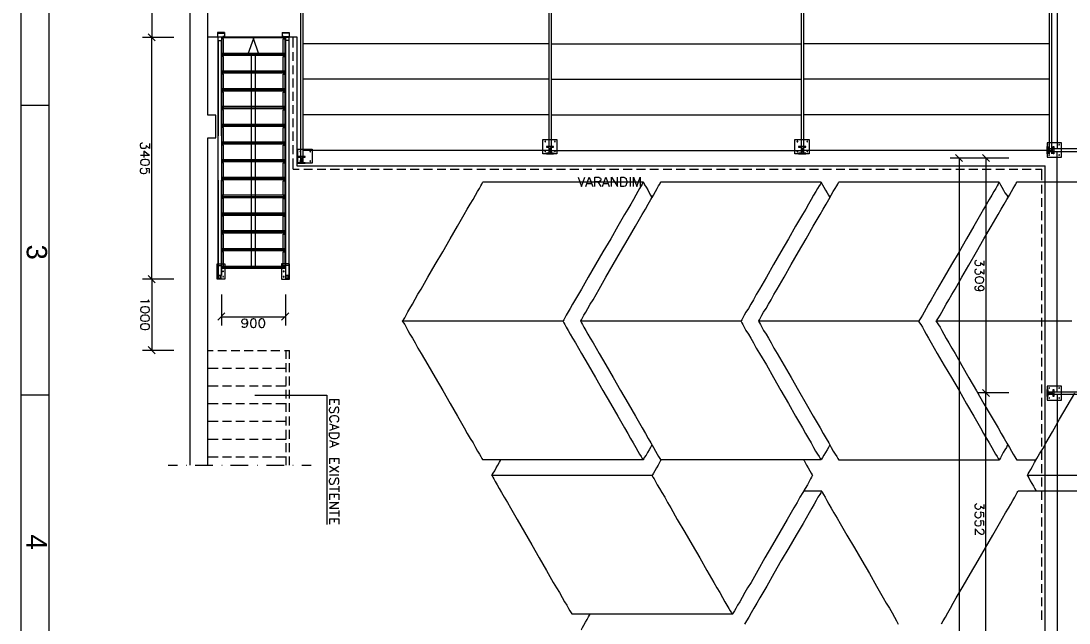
# Model space of a CAD drawing. Header units: millimetres. Extents: x 0 to 210, y 0 to 297.
# Drawn here: x 4.2 to 134.8, y 151.6 to 226.5 of the extents above; entities that cross this region are included whole.
import ezdxf

# ---------------------------------------------------------------- set-up
doc = ezdxf.new("R2010")
doc.units = ezdxf.units.MM
doc.header["$MEASUREMENT"] = 0
doc.layers.get('0').update_dxf_attribs({"linetype": 'CONTINUOUS'})
doc.styles.add('CIDFont+F1$001H0', font='')
doc.styles.get('CIDFont+F1$001H0').set_extended_font_data('CIDFont+F1')

msp = doc.modelspace()

# ---------------------------------------------------------------- linework, layer by layer
at = {"color": 0, "linetype": 'Continuous', "lineweight": 15, "true_color": 0x000007}
for p, q in [((25.32, 171.28), (25.32, 254.93)), ((20.53, 252.73), (20.53, 224.49)), ((27.52, 214.8), (27.52, 252.73)), ((20.95, 224.07), (20.07, 224.96)), ((20.07, 224.96), (20.95, 224.07)), ((28.7, 225.09), (28.7, 224.54)), ((29.59, 225.09), (28.7, 225.09)), ((28.7, 225.04), (29.59, 225.04)), ((28.7, 224.58), (29.59, 224.58)), ((28.74, 224.54), (28.79, 224.54)), ((29.21, 224.54), (29.25, 224.54)), ((29.21, 224.54), (29.21, 194.86)), ((29.42, 224.54), (29.42, 224.58)), ((29.46, 224.49), (29.46, 224.71)), ((29.46, 224.45), (29.46, 224.66)), ((29.51, 224.54), (29.51, 224.58)), ((29.59, 225.09), (29.59, 224.54)), ((29.59, 224.58), (29.59, 224.54)), ((36.75, 225.09), (36.75, 224.54)), ((36.75, 225.09), (37.63, 225.09)), ((37.63, 225.04), (36.75, 225.04)), ((37.63, 224.58), (36.75, 224.58)), ((36.75, 224.58), (36.75, 224.54)), ((36.83, 224.54), (36.83, 224.58)), ((36.87, 224.49), (36.87, 224.71)), ((36.87, 224.45), (36.87, 224.66)), ((36.96, 224.54), (36.96, 224.58)), ((37.17, 224.54), (37.21, 224.54)), ((37.17, 224.54), (37.17, 194.86)), ((37.59, 224.54), (37.63, 224.54)), ((37.63, 225.09), (37.63, 224.54)), ((38.14, 223.22), (38.14, 224.58)), ((23.28, 224.49), (19.39, 224.49)), ((23.28, 224.49), (19.39, 224.49)), ((20.53, 194.39), (20.53, 224.49)), ((28.74, 224.11), (29.21, 224.11)), ((28.79, 224.11), (28.79, 212.26)), ((29.17, 224.11), (29.17, 212.26)), ((37.17, 224.49), (29.21, 224.49)), ((29.21, 224.49), (29.21, 222.29)), ((37.17, 224.45), (29.21, 224.45)), ((29.25, 222.46), (29.25, 224.32)), ((37.13, 222.46), (37.13, 224.32)), ((37.17, 222.29), (37.17, 224.49)), ((37.59, 224.11), (37.17, 224.11)), ((37.17, 224.11), (37.17, 212.26)), ((37.59, 224.11), (37.59, 212.26)), ((37.17, 222.5), (29.21, 222.5)), ((37.17, 222.33), (29.21, 222.33)), ((37.17, 222.29), (29.21, 222.29)), ((29.21, 222.29), (29.21, 220.09)), ((29.21, 222.29), (37.17, 222.29)), ((37.17, 222.25), (29.21, 222.25)), ((29.25, 220.26), (29.25, 222.12)), ((32.94, 196), (32.94, 222.42)), ((33.44, 196), (33.44, 222.42)), ((37.13, 220.26), (37.13, 222.12)), ((37.17, 220.09), (37.17, 222.29)), ((38.14, 221.57), (38.14, 222.67)), ((38.14, 219.92), (38.14, 221.02)), ((37.17, 220.3), (29.21, 220.3)), ((37.17, 220.13), (29.21, 220.13)), ((37.17, 220.09), (29.21, 220.09)), ((29.21, 220.09), (29.21, 217.89)), ((29.21, 220.09), (37.17, 220.09)), ((37.17, 220.05), (29.21, 220.05)), ((29.25, 218.06), (29.25, 219.92)), ((37.13, 218.06), (37.13, 219.92)), ((37.17, 217.89), (37.17, 220.09)), ((38.14, 218.27), (38.14, 219.37)), ((37.17, 218.1), (29.21, 218.1)), ((37.17, 217.93), (29.21, 217.93)), ((37.17, 217.89), (29.21, 217.89)), ((29.21, 217.89), (29.21, 215.65)), ((29.21, 217.89), (37.17, 217.89)), ((37.17, 217.81), (29.21, 217.81)), ((29.25, 215.82), (29.25, 217.68)), ((37.13, 215.82), (37.13, 217.68)), ((37.17, 215.65), (37.17, 217.89)), ((38.14, 216.62), (38.14, 217.72)), ((37.17, 215.9), (29.21, 215.9)), ((37.17, 215.69), (29.21, 215.69)), ((37.17, 215.65), (29.21, 215.65)), ((29.21, 215.65), (29.21, 213.44)), ((29.21, 215.65), (37.17, 215.65)), ((37.17, 215.6), (29.21, 215.6)), ((29.25, 213.61), (29.25, 215.48)), ((37.13, 213.61), (37.13, 215.48)), ((37.17, 213.44), (37.17, 215.65)), ((38.14, 214.97), (38.14, 216.07)), ((38.14, 213.32), (38.14, 214.42)), ((37.17, 213.66), (29.21, 213.66)), ((37.17, 213.49), (29.21, 213.49)), ((37.17, 213.44), (29.21, 213.44)), ((29.21, 213.44), (29.21, 211.24)), ((29.21, 213.44), (37.17, 213.44)), ((37.17, 213.4), (29.21, 213.4)), ((29.25, 211.41), (29.25, 213.28)), ((37.13, 211.41), (37.13, 213.28)), ((37.17, 211.24), (37.17, 213.44)), ((27.52, 171.28), (27.52, 212.01)), ((38.14, 211.62), (38.14, 212.77)), ((37.17, 211.46), (29.21, 211.46)), ((37.17, 211.29), (29.21, 211.29)), ((37.17, 211.24), (29.21, 211.24)), ((29.21, 211.24), (29.21, 209.04)), ((29.21, 211.24), (37.17, 211.24)), ((37.17, 211.2), (29.21, 211.2)), ((29.25, 209.21), (29.25, 211.07)), ((37.13, 209.21), (37.13, 211.07)), ((37.17, 209.04), (37.17, 211.24)), ((38.14, 209.97), (38.14, 211.07)), ((20.24, 209.8), (19.13, 209.8)), ((37.17, 209.25), (29.21, 209.25)), ((37.17, 209.08), (29.21, 209.08)), ((37.17, 209.04), (29.21, 209.04)), ((29.21, 209.04), (29.21, 206.84)), ((29.21, 209.04), (37.17, 209.04)), ((37.17, 209), (29.21, 209)), ((29.25, 207.01), (29.25, 208.87)), ((37.13, 207.01), (37.13, 208.87)), ((37.17, 206.84), (37.17, 209.04)), ((38.14, 208.11), (38.14, 209.42)), ((123.87, 209.47), (119.97, 209.47)), ((121.5, 209.04), (120.61, 209.93)), ((121.07, 209.47), (121.07, 70.57)), ((127.25, 209.47), (123.32, 209.47)), ((124.88, 209.04), (123.99, 209.93)), ((124.42, 209.47), (124.42, 180.26)), ((38.14, 208.11), (38.9, 208.11)), ((38.61, 208.53), (131.78, 208.53)), ((39.45, 208.11), (40.56, 208.11)), ((41.11, 208.11), (42.21, 208.11)), ((42.76, 208.11), (43.9, 208.11)), ((44.45, 208.11), (45.55, 208.11)), ((46.1, 208.11), (47.2, 208.11)), ((47.75, 208.11), (48.85, 208.11)), ((49.4, 208.11), (50.5, 208.11)), ((51.05, 208.11), (52.15, 208.11)), ((52.7, 208.11), (53.81, 208.11)), ((54.36, 208.11), (55.5, 208.11)), ((56.05, 208.11), (57.15, 208.11)), ((57.7, 208.11), (58.8, 208.11)), ((59.35, 208.11), (60.45, 208.11)), ((61, 208.11), (62.1, 208.11)), ((62.65, 208.11), (63.75, 208.11)), ((64.3, 208.11), (65.41, 208.11)), ((65.96, 208.11), (67.1, 208.11)), ((67.65, 208.11), (68.75, 208.11)), ((69.3, 208.11), (70.4, 208.11)), ((70.95, 208.11), (72.05, 208.11)), ((72.6, 208.11), (73.7, 208.11)), ((74.25, 208.11), (75.35, 208.11)), ((75.9, 208.11), (77, 208.11)), ((77.55, 208.11), (78.7, 208.11)), ((79.25, 208.11), (80.35, 208.11)), ((80.9, 208.11), (82, 208.11)), ((82.55, 208.11), (83.65, 208.11)), ((84.2, 208.11), (85.3, 208.11)), ((85.85, 208.11), (86.95, 208.11)), ((87.5, 208.11), (88.6, 208.11)), ((89.15, 208.11), (90.3, 208.11)), ((90.85, 208.11), (91.95, 208.11)), ((92.5, 208.11), (93.6, 208.11)), ((94.15, 208.11), (95.25, 208.11)), ((95.8, 208.11), (96.9, 208.11)), ((97.45, 208.11), (98.55, 208.11)), ((99.1, 208.11), (100.2, 208.11)), ((100.75, 208.11), (101.9, 208.11)), ((102.45, 208.11), (103.55, 208.11)), ((104.1, 208.11), (105.2, 208.11)), ((105.75, 208.11), (106.85, 208.11)), ((107.4, 208.11), (108.5, 208.11)), ((109.05, 208.11), (110.15, 208.11)), ((110.7, 208.11), (111.8, 208.11)), ((112.35, 208.11), (113.5, 208.11)), ((114.05, 208.11), (115.15, 208.11)), ((115.7, 208.11), (116.8, 208.11)), ((117.35, 208.11), (118.45, 208.11)), ((119, 208.11), (120.1, 208.11)), ((120.65, 208.11), (121.75, 208.11)), ((122.3, 208.11), (123.4, 208.11)), ((123.95, 208.11), (125.09, 208.11)), ((125.65, 208.11), (126.75, 208.11)), ((127.3, 208.11), (128.4, 208.11)), ((128.95, 208.11), (130.05, 208.11)), ((130.6, 208.11), (131.36, 208.11)), ((131.36, 206.71), (131.36, 208.11)), ((131.78, 70.57), (131.78, 208.53)), ((28.79, 206.71), (28.79, 194.86)), ((29.17, 206.71), (29.17, 194.86)), ((37.17, 207.05), (29.21, 207.05)), ((37.17, 206.88), (29.21, 206.88)), ((29.21, 206.84), (37.17, 206.84)), ((37.17, 206.76), (29.21, 206.76)), ((29.25, 204.81), (29.25, 206.63)), ((37.13, 204.81), (37.13, 206.63)), ((37.17, 206.71), (37.17, 194.86)), ((37.59, 206.71), (37.59, 194.86)), ((74.72, 206.33), (75.27, 206.33)), ((76.07, 206.54), (76.45, 205.95)), ((76.83, 206.33), (77.34, 206.33)), ((80.09, 207.09), (80.09, 205.95)), ((131.36, 205.06), (131.36, 206.16)), ((37.17, 204.85), (29.21, 204.85)), ((37.17, 204.64), (29.21, 204.64)), ((37.17, 204.55), (29.21, 204.55)), ((29.25, 202.57), (29.25, 204.43)), ((37.13, 202.57), (37.13, 204.43)), ((131.36, 203.41), (131.36, 204.51)), ((37.17, 202.61), (29.21, 202.61)), ((37.17, 202.44), (29.21, 202.44)), ((37.17, 202.35), (29.21, 202.35)), ((131.36, 201.76), (131.36, 202.86)), ((29.25, 200.36), (29.25, 202.23)), ((37.13, 200.36), (37.13, 202.23)), ((131.36, 200.11), (131.36, 201.21)), ((37.17, 200.41), (29.21, 200.41)), ((37.17, 200.24), (29.21, 200.24)), ((37.17, 200.15), (29.21, 200.15)), ((29.25, 198.16), (29.25, 200.03)), ((37.13, 198.16), (37.13, 200.03)), ((131.36, 198.46), (131.36, 199.56)), ((37.17, 198.2), (29.21, 198.2)), ((37.17, 198.04), (29.21, 198.04)), ((37.17, 197.95), (29.21, 197.95)), ((29.25, 195.96), (29.25, 197.82)), ((37.13, 195.96), (37.13, 197.82)), ((131.36, 196.77), (131.36, 197.87)), ((28.74, 196.13), (29.21, 196.13)), ((37.17, 196), (29.21, 196)), ((37.17, 195.83), (29.21, 195.83)), ((37.59, 196.13), (37.17, 196.13)), ((131.36, 195.11), (131.36, 196.22)), ((20.95, 193.97), (20.07, 194.86)), ((20.07, 194.86), (20.95, 193.97)), ((28.74, 194.86), (29.21, 194.86)), ((37.59, 194.86), (37.17, 194.86)), ((131.36, 193.46), (131.36, 194.56)), ((23.28, 194.39), (19.39, 194.39)), ((23.28, 194.39), (19.39, 194.39)), ((20.53, 194.39), (20.53, 185.55)), ((29.21, 192.49), (29.21, 188.64)), ((37.17, 192.49), (37.17, 188.64)), ((131.36, 191.81), (131.36, 192.91)), ((131.36, 190.16), (131.36, 191.26)), ((29.63, 190.2), (28.74, 189.31)), ((29.21, 189.74), (37.17, 189.74)), ((36.7, 189.31), (37.59, 190.2)), ((131.36, 188.51), (131.36, 189.61)), ((131.36, 186.82), (131.36, 187.96)), ((23.28, 185.55), (19.39, 185.55)), ((20.07, 186.01), (20.95, 185.12)), ((27.52, 185.55), (28.19, 185.55)), ((28.74, 185.55), (29.85, 185.55)), ((30.4, 185.55), (31.5, 185.55)), ((32.05, 185.55), (33.15, 185.55)), ((33.7, 185.55), (34.8, 185.55)), ((35.35, 185.55), (36.49, 185.55)), ((37.04, 185.55), (37.68, 185.55)), ((37.25, 184.49), (37.25, 185.55)), ((37.68, 184.49), (37.68, 185.55)), ((131.36, 185.17), (131.36, 186.27)), ((131.36, 183.52), (131.36, 184.62)), ((27.52, 183.35), (28.79, 183.35)), ((29.34, 183.35), (30.44, 183.35)), ((30.99, 183.35), (32.09, 183.35)), ((32.68, 183.35), (33.78, 183.35)), ((34.33, 183.35), (35.43, 183.35)), ((35.98, 183.35), (37.25, 183.35)), ((37.25, 182.84), (37.25, 183.94)), ((37.68, 182.84), (37.68, 183.94)), ((131.36, 181.86), (131.36, 182.96)), ((37.25, 181.19), (37.25, 182.29)), ((37.68, 181.19), (37.68, 182.29)), ((27.52, 181.14), (28.79, 181.14)), ((29.34, 181.14), (30.44, 181.14)), ((30.99, 181.14), (32.09, 181.14)), ((32.68, 181.14), (33.78, 181.14)), ((34.33, 181.14), (35.43, 181.14)), ((35.98, 181.14), (37.25, 181.14)), ((37.25, 179.54), (37.25, 180.64)), ((37.68, 179.54), (37.68, 180.64)), ((127.25, 180.26), (123.32, 180.26)), ((127.25, 180.26), (123.32, 180.26)), ((124.88, 179.79), (123.99, 180.68)), ((123.99, 180.68), (124.88, 179.79)), ((124.42, 148.84), (124.42, 180.26)), ((131.36, 180.21), (131.36, 181.31)), ((27.52, 178.94), (28.79, 178.94)), ((29.34, 178.94), (30.44, 178.94)), ((30.99, 178.94), (32.09, 178.94)), ((32.68, 178.94), (33.78, 178.94)), ((34.33, 178.94), (35.43, 178.94)), ((35.98, 178.94), (37.25, 178.94)), ((37.25, 177.88), (37.25, 178.99)), ((37.68, 177.88), (37.68, 178.99)), ((42.67, 179.45), (42.67, 178.77)), ((43.26, 179.45), (43.26, 179.03)), ((131.36, 178.56), (131.36, 179.66)), ((131.36, 176.91), (131.36, 178.01)), ((27.52, 176.74), (28.79, 176.74)), ((29.34, 176.74), (30.44, 176.74)), ((30.99, 176.74), (32.09, 176.74)), ((32.68, 176.74), (33.78, 176.74)), ((34.33, 176.74), (35.43, 176.74)), ((35.98, 176.74), (37.25, 176.74)), ((37.25, 176.19), (37.25, 177.33)), ((37.68, 176.19), (37.68, 177.33)), ((43.05, 176.23), (43.05, 175.73)), ((131.36, 175.22), (131.36, 176.36)), ((37.25, 174.54), (37.25, 175.64)), ((37.68, 174.54), (37.68, 175.64)), ((27.52, 174.5), (28.79, 174.5)), ((29.34, 174.5), (30.44, 174.5)), ((30.99, 174.5), (32.09, 174.5)), ((32.68, 174.5), (33.78, 174.5)), ((34.33, 174.5), (35.43, 174.5)), ((35.98, 174.5), (37.25, 174.5)), ((37.25, 172.89), (37.25, 173.99)), ((37.68, 172.89), (37.68, 173.99)), ((43.05, 174.16), (43.05, 173.65)), ((131.36, 173.57), (131.36, 174.67)), ((37.25, 171.28), (37.25, 172.34)), ((37.68, 171.28), (37.68, 172.34)), ((131.36, 171.92), (131.36, 173.02)), ((22.56, 171.28), (23.75, 171.28)), ((24.85, 171.28), (24.89, 171.28)), ((25.95, 171.28), (28.15, 171.28)), ((27.52, 172.3), (28.79, 172.3)), ((29.25, 171.28), (29.29, 171.28)), ((29.34, 172.3), (30.44, 172.3)), ((30.35, 171.28), (32.55, 171.28)), ((30.99, 172.3), (32.09, 172.3)), ((32.68, 172.3), (33.78, 172.3)), ((33.7, 171.28), (33.74, 171.28)), ((34.33, 172.3), (35.43, 172.3)), ((34.8, 171.28), (37, 171.28)), ((35.98, 172.3), (37.25, 172.3)), ((38.1, 171.28), (38.14, 171.28)), ((39.2, 171.28), (40.39, 171.28)), ((42.67, 172.09), (42.67, 171.41)), ((43.81, 171.11), (42.67, 170.39)), ((43.81, 170.39), (42.67, 171.11)), ((43.26, 172.09), (43.26, 171.66)), ((131.36, 170.26), (131.36, 171.37)), ((43.81, 170.01), (42.67, 170.01)), ((131.36, 168.61), (131.36, 169.71)), ((43.81, 168.66), (43.81, 167.94)), ((43.81, 168.28), (42.67, 168.28)), ((42.67, 167.64), (42.67, 166.96)), ((43.26, 167.64), (43.26, 167.22)), ((131.36, 166.96), (131.36, 168.06)), ((131.36, 165.31), (131.36, 166.41)), ((43.81, 165.27), (42.67, 165.27)), ((42.67, 164.59), (42.67, 163.91)), ((43.26, 164.59), (43.26, 164.17)), ((43.81, 165.61), (43.81, 164.89)), ((131.36, 163.62), (131.36, 164.76)), ((131.36, 161.97), (131.36, 163.07)), ((131.36, 160.32), (131.36, 161.42)), ((131.36, 158.67), (131.36, 159.77)), ((131.36, 157.01), (131.36, 158.12)), ((131.36, 155.36), (131.36, 156.46)), ((131.36, 153.71), (131.36, 154.81)), ((131.36, 152.02), (131.36, 153.16))]:
    msp.add_line(p, q, dxfattribs=at)
at = {"color": 0, "linetype": 'Continuous', "lineweight": 9, "true_color": 0x000001}
for p, q in [((39.03, 252.48), (39.03, 208.83)), ((39.33, 252.48), (39.33, 208.83)), ((69.98, 252.48), (69.98, 210.02)), ((70.27, 252.48), (70.27, 210.02)), ((101.39, 252.48), (101.39, 210.02)), ((101.68, 252.48), (101.68, 210.02)), ((132.29, 252.48), (132.29, 210.02)), ((132.59, 252.48), (132.59, 210.02)), ((132.04, 210.65), (173.69, 210.65)), ((132.04, 210.65), (132.04, 210.31)), ((132.04, 210.31), (173.69, 210.31)), ((70.27, 210.02), (69.98, 210.02)), ((101.68, 210.02), (101.39, 210.02)), ((39.33, 208.83), (39.03, 208.83)), ((132.04, 180.38), (173.69, 180.38)), ((132.04, 180.38), (132.04, 180.09)), ((132.04, 180.09), (173.69, 180.09))]:
    msp.add_line(p, q, dxfattribs=at)
at = {"color": 0, "linetype": 'Continuous', "lineweight": 9, "true_color": 0x000003}
for p, q in [((133.27, 251.88), (133.27, 210.65)), ((69.98, 223.69), (39.33, 223.69)), ((70.27, 223.69), (101.39, 223.69)), ((132.29, 223.69), (101.68, 223.69)), ((69.98, 219.29), (39.33, 219.29)), ((70.27, 219.29), (101.39, 219.29)), ((132.29, 219.29), (101.68, 219.29)), ((69.98, 214.84), (39.33, 214.84)), ((70.27, 214.84), (101.39, 214.84)), ((132.29, 214.84), (101.68, 214.84)), ((69.98, 210.44), (39.33, 210.44)), ((70.27, 210.44), (101.39, 210.44)), ((132.29, 210.44), (101.68, 210.44)), ((133.27, 180.38), (133.27, 210.31)), ((133.27, 180.09), (133.27, 149.01))]:
    msp.add_line(p, q, dxfattribs=at)
at = {"color": 0, "linetype": 'Continuous', "lineweight": 9, "true_color": 0x989898}
for p, q in [((4.23, 216.07), (7.75, 216.07)), ((4.23, 180), (7.75, 180))]:
    msp.add_line(p, q, dxfattribs=at)
at = {"color": 0, "linetype": 'Continuous', "lineweight": 9, "true_color": 0x000005}
for p, q in [((70.1, 210.69), (70.1, 210.23)), ((70.15, 210.23), (70.15, 210.69)), ((101.52, 210.69), (101.52, 210.23)), ((101.56, 210.23), (101.56, 210.69)), ((132.04, 210.82), (132.04, 210.9)), ((132.21, 210.48), (132.71, 210.48)), ((132.71, 210.44), (132.21, 210.44)), ((39.16, 209.51), (39.16, 209)), ((39.2, 209), (39.2, 209.51)), ((132.04, 180.59), (132.04, 180.68)), ((132.21, 180.26), (132.71, 180.26)), ((132.71, 180.21), (132.21, 180.21))]:
    msp.add_line(p, q, dxfattribs=at)
at = {"color": 0, "linetype": 'Continuous', "lineweight": 15, "true_color": 0x000007}
for points in [[(4.23, 292.78), (4.23, 4.32), (205.7, 4.32), (205.7, 292.78)], [(202.18, 289.26), (202.18, 7.83), (7.75, 7.83), (7.75, 289.26)], [(29.21, 224.32), (29.21, 222.46), (29.46, 222.46), (29.46, 224.32)], [(37.17, 224.32), (37.17, 222.46), (36.87, 222.46), (36.87, 224.32)], [(29.21, 222.12), (29.21, 220.26), (29.46, 220.26), (29.46, 222.12)], [(37.17, 222.12), (37.17, 220.26), (36.87, 220.26), (36.87, 222.12)], [(29.21, 219.92), (29.21, 218.06), (29.46, 218.06), (29.46, 219.92)], [(37.17, 219.92), (37.17, 218.06), (36.87, 218.06), (36.87, 219.92)], [(29.21, 217.68), (29.21, 215.82), (29.46, 215.82), (29.46, 217.68)], [(37.17, 217.68), (37.17, 215.82), (36.87, 215.82), (36.87, 217.68)], [(29.21, 215.48), (29.21, 213.61), (29.46, 213.61), (29.46, 215.48)], [(37.17, 215.48), (37.17, 213.61), (36.87, 213.61), (36.87, 215.48)], [(29.21, 213.28), (29.21, 211.41), (29.46, 211.41), (29.46, 213.28)], [(37.17, 213.28), (37.17, 211.41), (36.87, 211.41), (36.87, 213.28)], [(69.22, 211.79), (70.99, 211.79), (70.99, 210.02), (69.22, 210.02)], [(69.47, 211.54), (69.51, 211.5), (69.55, 211.5), (69.55, 211.54), (69.55, 211.58), (69.51, 211.58)], [(70.7, 211.54), (70.74, 211.5), (70.78, 211.5), (70.78, 211.54), (70.78, 211.58), (70.74, 211.58)], [(100.63, 211.79), (102.4, 211.79), (102.4, 210.02), (100.63, 210.02)], [(100.88, 211.54), (100.92, 211.5), (100.97, 211.5), (100.97, 211.54), (100.97, 211.58), (100.92, 211.58)], [(102.11, 211.54), (102.15, 211.5), (102.19, 211.5), (102.19, 211.54), (102.19, 211.58), (102.15, 211.58)], [(29.21, 211.07), (29.21, 209.21), (29.46, 209.21), (29.46, 211.07)], [(37.17, 211.07), (37.17, 209.21), (36.87, 209.21), (36.87, 211.07)], [(38.73, 210.57), (40.51, 210.57), (40.51, 208.83), (38.73, 208.83)], [(38.95, 210.31), (38.99, 210.27), (39.03, 210.27), (39.03, 210.31), (39.03, 210.35), (38.99, 210.35)], [(40.22, 210.31), (40.26, 210.27), (40.3, 210.27), (40.3, 210.31), (40.3, 210.35), (40.26, 210.35)], [(69.47, 210.31), (69.51, 210.27), (69.55, 210.27), (69.55, 210.31), (69.55, 210.35), (69.51, 210.35)], [(70.7, 210.31), (70.74, 210.27), (70.78, 210.27), (70.78, 210.31), (70.78, 210.35), (70.74, 210.35)], [(100.88, 210.31), (100.92, 210.27), (100.97, 210.27), (100.97, 210.31), (100.97, 210.35), (100.92, 210.35)], [(102.11, 210.31), (102.15, 210.27), (102.19, 210.27), (102.19, 210.31), (102.19, 210.35), (102.15, 210.35)], [(133.82, 209.59), (133.82, 211.37), (132.04, 211.37), (132.04, 209.59)], [(132.29, 211.16), (132.25, 211.16), (132.25, 211.12), (132.29, 211.07), (132.33, 211.12), (132.33, 211.16)], [(133.52, 211.16), (133.48, 211.16), (133.48, 211.12), (133.52, 211.07), (133.56, 211.12), (133.56, 211.16)], [(20.24, 208.96), (20.19, 209.13), (20.02, 209.25), (19.77, 209.3), (19.6, 209.3), (19.35, 209.25), (19.18, 209.13), (19.13, 208.96), (19.13, 208.87), (19.18, 208.7), (19.35, 208.62), (19.6, 208.58), (19.77, 208.58), (20.02, 208.62), (20.19, 208.7), (20.24, 208.87)], [(29.21, 208.87), (29.21, 207.01), (29.46, 207.01), (29.46, 208.87)], [(37.17, 208.87), (37.17, 207.01), (36.87, 207.01), (36.87, 208.87)], [(38.95, 209.08), (38.99, 209.04), (39.03, 209.04), (39.03, 209.08), (39.03, 209.13), (38.99, 209.13)], [(40.22, 209.08), (40.26, 209.04), (40.3, 209.04), (40.3, 209.08), (40.3, 209.13), (40.26, 209.13)], [(132.29, 209.89), (132.25, 209.89), (132.25, 209.85), (132.29, 209.8), (132.33, 209.85), (132.33, 209.89)], [(133.52, 209.89), (133.48, 209.89), (133.48, 209.85), (133.52, 209.8), (133.56, 209.85), (133.56, 209.89)], [(37.17, 204.6), (37.17, 206.84), (29.21, 206.84), (29.21, 204.6)], [(29.21, 206.63), (29.21, 204.81), (29.46, 204.81), (29.46, 206.63)], [(37.17, 206.63), (37.17, 204.81), (36.87, 204.81), (36.87, 206.63)], [(78.95, 205.95), (78.95, 207.09), (79.33, 207.09), (79.5, 207.01), (79.59, 206.93), (79.63, 206.8), (79.71, 206.63), (79.71, 206.38), (79.63, 206.21), (79.59, 206.12), (79.5, 205.99), (79.33, 205.95)], [(37.17, 202.4), (37.17, 204.6), (29.21, 204.6), (29.21, 202.4)], [(29.21, 204.43), (29.21, 202.57), (29.46, 202.57), (29.46, 204.43)], [(37.17, 204.43), (37.17, 202.57), (36.87, 202.57), (36.87, 204.43)], [(37.17, 200.19), (37.17, 202.4), (29.21, 202.4), (29.21, 200.19)], [(29.21, 202.23), (29.21, 200.36), (29.46, 200.36), (29.46, 202.23)], [(37.17, 202.23), (37.17, 200.36), (36.87, 200.36), (36.87, 202.23)], [(37.17, 197.99), (37.17, 200.19), (29.21, 200.19), (29.21, 197.99)], [(29.21, 200.03), (29.21, 198.16), (29.46, 198.16), (29.46, 200.03)], [(37.17, 200.03), (37.17, 198.16), (36.87, 198.16), (36.87, 200.03)], [(37.17, 195.79), (37.17, 197.99), (29.21, 197.99), (29.21, 195.79)], [(29.21, 197.82), (29.21, 195.96), (29.46, 195.96), (29.46, 197.82)], [(37.17, 197.82), (37.17, 195.96), (36.87, 195.96), (36.87, 197.82)], [(29.63, 196.3), (29.63, 194.39), (28.66, 194.39), (28.66, 196.3)], [(29.42, 195.96), (29.46, 196), (29.46, 196.05), (29.42, 196.05), (29.38, 196.05), (29.38, 196)], [(36.7, 196.3), (36.7, 194.39), (37.68, 194.39), (37.68, 196.3)], [(36.96, 195.96), (37, 196), (37, 196.05), (36.96, 196.05), (36.91, 196.05), (36.91, 196)], [(28.79, 194.86), (28.79, 194.48), (29.17, 194.48), (29.17, 194.86)], [(28.83, 194.82), (28.83, 194.52), (29.13, 194.52), (29.13, 194.82)], [(29.42, 195.33), (29.46, 195.37), (29.46, 195.41), (29.42, 195.41), (29.38, 195.41), (29.38, 195.37)], [(29.42, 194.65), (29.46, 194.69), (29.46, 194.73), (29.42, 194.73), (29.38, 194.73), (29.38, 194.69)], [(36.96, 195.33), (37, 195.37), (37, 195.41), (36.96, 195.41), (36.91, 195.41), (36.91, 195.37)], [(36.96, 194.65), (37, 194.69), (37, 194.73), (36.96, 194.73), (36.91, 194.73), (36.91, 194.69)], [(37.55, 194.86), (37.55, 194.48), (37.21, 194.48), (37.21, 194.86)], [(37.51, 194.82), (37.51, 194.52), (37.21, 194.52), (37.21, 194.82)], [(124.16, 194.35), (124.12, 194.52), (123.95, 194.61), (123.7, 194.69), (123.53, 194.69), (123.27, 194.61), (123.11, 194.52), (123.06, 194.35), (123.06, 194.27), (123.11, 194.1), (123.27, 193.97), (123.53, 193.93), (123.7, 193.93), (123.95, 193.97), (124.12, 194.1), (124.16, 194.27)], [(20.24, 190.63), (20.19, 190.8), (20.02, 190.92), (19.77, 190.97), (19.6, 190.97), (19.35, 190.92), (19.18, 190.8), (19.13, 190.63), (19.13, 190.54), (19.18, 190.37), (19.35, 190.29), (19.6, 190.2), (19.77, 190.2), (20.02, 190.29), (20.19, 190.37), (20.24, 190.54)], [(20.24, 189.57), (20.19, 189.74), (20.02, 189.87), (19.77, 189.91), (19.6, 189.91), (19.35, 189.87), (19.18, 189.74), (19.13, 189.57), (19.13, 189.48), (19.18, 189.31), (19.35, 189.23), (19.6, 189.19), (19.77, 189.19), (20.02, 189.23), (20.19, 189.31), (20.24, 189.48)], [(33.15, 189.48), (32.98, 189.44), (32.85, 189.27), (32.81, 189.02), (32.81, 188.85), (32.85, 188.6), (32.98, 188.43), (33.15, 188.38), (33.23, 188.38), (33.4, 188.43), (33.49, 188.6), (33.53, 188.85), (33.53, 189.02), (33.49, 189.27), (33.4, 189.44), (33.23, 189.48)], [(34.16, 189.48), (34.04, 189.44), (33.91, 189.27), (33.87, 189.02), (33.87, 188.85), (33.91, 188.6), (34.04, 188.43), (34.16, 188.38), (34.29, 188.38), (34.46, 188.43), (34.54, 188.6), (34.59, 188.85), (34.59, 189.02), (34.54, 189.27), (34.46, 189.44), (34.29, 189.48)], [(20.24, 188.55), (20.19, 188.68), (20.02, 188.81), (19.77, 188.85), (19.6, 188.85), (19.35, 188.81), (19.18, 188.68), (19.13, 188.55), (19.13, 188.43), (19.18, 188.26), (19.35, 188.17), (19.6, 188.13), (19.77, 188.13), (20.02, 188.17), (20.19, 188.26), (20.24, 188.43)], [(133.82, 179.37), (133.82, 181.1), (132.04, 181.1), (132.04, 179.37)], [(132.29, 180.89), (132.25, 180.89), (132.25, 180.85), (132.29, 180.81), (132.33, 180.85), (132.33, 180.89)], [(133.52, 180.89), (133.48, 180.89), (133.48, 180.85), (133.52, 180.81), (133.56, 180.85), (133.56, 180.89)], [(132.29, 179.66), (132.25, 179.66), (132.25, 179.62), (132.29, 179.58), (132.33, 179.62), (132.33, 179.66)], [(133.52, 179.66), (133.48, 179.66), (133.48, 179.62), (133.52, 179.58), (133.56, 179.62), (133.56, 179.66)], [(42.67, 175.3), (43.81, 175.3), (43.81, 174.92), (43.77, 174.75), (43.65, 174.67), (43.56, 174.58), (43.39, 174.54), (43.14, 174.54), (42.97, 174.58), (42.84, 174.67), (42.76, 174.75), (42.67, 174.92)]]:
    msp.add_lwpolyline(points, close=True, dxfattribs=at)
for points in [[(27.52, 224.58), (38.61, 224.58), (38.61, 208.53)], [(29.59, 224.54), (28.7, 224.54), (28.7, 224.58)], [(29.21, 224.54), (28.74, 224.54), (28.74, 194.86)], [(36.75, 224.54), (37.63, 224.54), (37.63, 224.58)], [(37.17, 224.54), (37.59, 224.54), (37.59, 194.86)], [(33.87, 222.42), (33.19, 224.37), (32.51, 222.42)], [(27.52, 212.01), (28.49, 212.01), (28.49, 214.8), (27.52, 214.8)], [(20.24, 211.29), (20.24, 210.69), (19.81, 211.03), (19.81, 210.86), (19.77, 210.78), (19.73, 210.69), (19.56, 210.65), (19.47, 210.65), (19.3, 210.69), (19.18, 210.82), (19.13, 210.99), (19.13, 211.12), (19.18, 211.29), (19.26, 211.33), (19.35, 211.41)], [(20.24, 209.8), (19.52, 210.35), (19.52, 209.55)], [(20.24, 207.6), (20.24, 208.15), (19.77, 208.2), (19.81, 208.15), (19.9, 207.98), (19.9, 207.81), (19.81, 207.65), (19.73, 207.56), (19.56, 207.52), (19.47, 207.52), (19.3, 207.56), (19.18, 207.65), (19.13, 207.81), (19.13, 207.98), (19.18, 208.15), (19.26, 208.2), (19.35, 208.24)], [(73.62, 207.09), (74.04, 205.95), (74.46, 207.09)], [(74.59, 205.95), (75.01, 207.09), (75.44, 205.95)], [(75.69, 205.95), (75.69, 207.09), (76.2, 207.09), (76.33, 207.01), (76.41, 206.97), (76.45, 206.88), (76.45, 206.76), (76.41, 206.63), (76.33, 206.59), (76.2, 206.54), (75.69, 206.54)], [(76.67, 205.95), (77.09, 207.09), (77.51, 205.95)], [(77.77, 205.95), (77.77, 207.09), (78.53, 205.95), (78.53, 207.09)], [(80.52, 205.95), (80.52, 207.09), (80.94, 205.95), (81.36, 207.09), (81.36, 205.95)], [(124.16, 196.68), (124.16, 196.09), (123.74, 196.43), (123.74, 196.26), (123.7, 196.13), (123.66, 196.09), (123.49, 196.05), (123.4, 196.05), (123.23, 196.09), (123.11, 196.22), (123.06, 196.34), (123.06, 196.51), (123.11, 196.68), (123.19, 196.72), (123.27, 196.77)], [(124.16, 195.62), (124.16, 195.03), (123.74, 195.37), (123.74, 195.2), (123.7, 195.11), (123.66, 195.03), (123.49, 194.99), (123.4, 194.99), (123.23, 195.03), (123.11, 195.16), (123.06, 195.28), (123.06, 195.45), (123.11, 195.62), (123.19, 195.66), (123.27, 195.71)], [(123.78, 192.96), (123.66, 193), (123.53, 193.08), (123.49, 193.25), (123.49, 193.29), (123.53, 193.46), (123.66, 193.55), (123.78, 193.63), (123.87, 193.63), (123.99, 193.55), (124.12, 193.46), (124.16, 193.29), (124.16, 193.25), (124.12, 193.08), (123.99, 193), (123.78, 192.96), (123.53, 192.96), (123.27, 193), (123.11, 193.08), (123.06, 193.25), (123.06, 193.38), (123.11, 193.51), (123.23, 193.55)], [(20.02, 191.85), (20.11, 191.73), (20.24, 191.6), (19.13, 191.6)], [(32.43, 189.1), (32.38, 188.98), (32.3, 188.85), (32.13, 188.81), (32.09, 188.81), (31.92, 188.85), (31.79, 188.98), (31.75, 189.1), (31.75, 189.19), (31.79, 189.31), (31.92, 189.44), (32.09, 189.48), (32.13, 189.48), (32.3, 189.44), (32.38, 189.31), (32.43, 189.1), (32.43, 188.85), (32.38, 188.6), (32.3, 188.43), (32.13, 188.38), (32, 188.38), (31.88, 188.43), (31.79, 188.55)], [(33.36, 179.96), (42.33, 179.96), (42.33, 163.87)], [(42.67, 179.45), (43.81, 179.45), (43.81, 178.77)], [(43.65, 177.76), (43.77, 177.84), (43.81, 178.01), (43.81, 178.22), (43.77, 178.39), (43.65, 178.48), (43.56, 178.48), (43.43, 178.44), (43.39, 178.39), (43.35, 178.27), (43.22, 177.97), (43.18, 177.84), (43.14, 177.8), (43.01, 177.76), (42.84, 177.76), (42.76, 177.84), (42.67, 178.01), (42.67, 178.22), (42.76, 178.39), (42.84, 178.48)], [(43.56, 176.61), (43.65, 176.7), (43.77, 176.78), (43.81, 176.91), (43.81, 177.12), (43.77, 177.21), (43.65, 177.33), (43.56, 177.38), (43.39, 177.42), (43.14, 177.42), (42.97, 177.38), (42.84, 177.33), (42.76, 177.21), (42.67, 177.12), (42.67, 176.91), (42.76, 176.78), (42.84, 176.7), (42.97, 176.61)], [(42.67, 176.4), (43.81, 175.98), (42.67, 175.56)], [(42.67, 174.33), (43.81, 173.91), (42.67, 173.48)], [(42.67, 172.09), (43.81, 172.09), (43.81, 171.41)], [(43.65, 168.87), (43.77, 168.99), (43.81, 169.16), (43.81, 169.38), (43.77, 169.55), (43.65, 169.63), (43.56, 169.63), (43.43, 169.59), (43.39, 169.55), (43.35, 169.42), (43.22, 169.08), (43.18, 168.99), (43.14, 168.95), (43.01, 168.87), (42.84, 168.87), (42.76, 168.99), (42.67, 169.16), (42.67, 169.38), (42.76, 169.55), (42.84, 169.63)], [(42.67, 167.64), (43.81, 167.64), (43.81, 166.96)], [(42.67, 166.62), (43.81, 166.62), (42.67, 165.9), (43.81, 165.9)], [(124.16, 166.37), (124.16, 165.82), (123.74, 166.12), (123.74, 165.95), (123.7, 165.86), (123.66, 165.82), (123.49, 165.74), (123.4, 165.74), (123.23, 165.82), (123.11, 165.9), (123.06, 166.07), (123.06, 166.24), (123.11, 166.37), (123.19, 166.41), (123.27, 166.5)], [(42.67, 164.59), (43.81, 164.59), (43.81, 163.91)], [(124.16, 164.8), (124.16, 165.31), (123.7, 165.4), (123.74, 165.31), (123.78, 165.18), (123.78, 165.02), (123.74, 164.85), (123.66, 164.76), (123.49, 164.68), (123.4, 164.68), (123.23, 164.76), (123.11, 164.85), (123.06, 165.02), (123.06, 165.18), (123.11, 165.31), (123.19, 165.4), (123.27, 165.44)], [(124.16, 163.75), (124.16, 164.3), (123.7, 164.34), (123.74, 164.3), (123.78, 164.13), (123.78, 163.96), (123.74, 163.79), (123.66, 163.7), (123.49, 163.66), (123.4, 163.66), (123.23, 163.7), (123.11, 163.79), (123.06, 163.96), (123.06, 164.13), (123.11, 164.3), (123.19, 164.34), (123.27, 164.38)], [(123.91, 163.28), (123.95, 163.28), (124.08, 163.24), (124.12, 163.15), (124.16, 163.07), (124.16, 162.86), (124.12, 162.73), (124.08, 162.69), (123.95, 162.64), (123.87, 162.64), (123.74, 162.69), (123.57, 162.81), (123.06, 163.32), (123.06, 162.6)]]:
    msp.add_lwpolyline(points, dxfattribs=at)
at = {"color": 0, "linetype": 'Continuous', "lineweight": 9, "true_color": 0x000005}
for points in [[(70.23, 210.82), (70.57, 210.82), (70.57, 210.9), (69.68, 210.9), (69.68, 210.82), (69.98, 210.82)], [(70.06, 210.69), (70.02, 210.74), (69.98, 210.78)], [(69.98, 210.14), (70.02, 210.19), (70.06, 210.23)], [(70.23, 210.78), (70.19, 210.74), (70.15, 210.69)], [(70.15, 210.23), (70.19, 210.19), (70.23, 210.14)], [(101.64, 210.82), (101.98, 210.82), (101.98, 210.9), (101.09, 210.9), (101.09, 210.82), (101.39, 210.82)], [(101.47, 210.69), (101.43, 210.74), (101.39, 210.78)], [(101.39, 210.14), (101.43, 210.19), (101.47, 210.23)], [(101.64, 210.78), (101.6, 210.74), (101.56, 210.69)], [(101.56, 210.23), (101.6, 210.19), (101.64, 210.14)], [(132.04, 210.02), (132.04, 210.9), (132.12, 210.9), (132.12, 210.61)], [(132.12, 210.35), (132.12, 210.02), (132.04, 210.02)], [(132.12, 210.61), (132.16, 210.57), (132.21, 210.52)], [(132.21, 210.44), (132.16, 210.4), (132.12, 210.35)], [(132.71, 210.52), (132.76, 210.57), (132.8, 210.61)], [(132.8, 210.35), (132.76, 210.4), (132.71, 210.44)], [(132.8, 210.61), (132.8, 210.9), (132.88, 210.9), (132.88, 210.02), (132.8, 210.02), (132.8, 210.35)], [(39.33, 209.59), (39.62, 209.59), (39.62, 209.68), (38.73, 209.68), (38.73, 209.59), (39.07, 209.59)], [(38.73, 208.83), (39.62, 208.83), (39.62, 208.87), (39.33, 208.87)], [(39.07, 208.87), (38.73, 208.87), (38.73, 208.83)], [(39.16, 209.51), (39.12, 209.55), (39.07, 209.59)], [(39.07, 208.92), (39.12, 208.96), (39.16, 209)], [(39.33, 209.59), (39.29, 209.55), (39.24, 209.51)], [(39.24, 209), (39.29, 208.96), (39.33, 208.92)], [(69.68, 210.02), (70.57, 210.02), (70.57, 210.1), (70.23, 210.1)], [(69.98, 210.1), (69.68, 210.1), (69.68, 210.02)], [(101.09, 210.02), (101.98, 210.02), (101.98, 210.1), (101.64, 210.1)], [(101.39, 210.1), (101.09, 210.1), (101.09, 210.02)], [(132.04, 179.79), (132.04, 180.68), (132.12, 180.68), (132.12, 180.38)], [(132.12, 180.38), (132.16, 180.34), (132.21, 180.3)], [(132.21, 180.21), (132.16, 180.17), (132.12, 180.13)], [(132.71, 180.3), (132.76, 180.34), (132.8, 180.38)], [(132.8, 180.13), (132.76, 180.17), (132.71, 180.21)], [(132.8, 180.38), (132.8, 180.68), (132.88, 180.68), (132.88, 179.79), (132.8, 179.79), (132.8, 180.13)], [(132.12, 180.13), (132.12, 179.79), (132.04, 179.79)]]:
    msp.add_lwpolyline(points, dxfattribs=at)
at = {"color": 0, "linetype": 'Continuous', "lineweight": 18, "true_color": 0xb1b4b4}
for points in [[(51.77, 189.19), (51.77, 189.23), (51.86, 189.36), (52.03, 189.61), (52.2, 189.91), (52.41, 190.33), (52.66, 190.75), (53, 191.3), (53.34, 191.9), (53.68, 192.53), (54.06, 193.17), (54.91, 194.65), (55.84, 196.22), (56.77, 197.82), (57.7, 199.43), (58.59, 201), (59.44, 202.44), (59.82, 203.12), (60.2, 203.75), (60.54, 204.34), (60.83, 204.85), (61.09, 205.32), (61.34, 205.7), (61.51, 206.04), (61.64, 206.25), (61.72, 206.42), (61.76, 206.46)], [(81.75, 206.46), (81.66, 206.46), (81.49, 206.46), (81.24, 206.46), (80.86, 206.46), (80.43, 206.46), (79.88, 206.46), (79.29, 206.46), (78.61, 206.46), (77.89, 206.46), (77.09, 206.46), (75.4, 206.46), (73.62, 206.46), (71.75, 206.46), (69.89, 206.46), (68.07, 206.46), (66.38, 206.46), (65.62, 206.46), (64.85, 206.46), (64.22, 206.46), (63.58, 206.46), (63.08, 206.46), (62.61, 206.46), (62.23, 206.46), (61.98, 206.46), (61.81, 206.46), (61.76, 206.46)], [(81.75, 206.46), (81.7, 206.42), (81.62, 206.25), (81.49, 206.04), (81.28, 205.7), (81.07, 205.32), (80.81, 204.85), (80.52, 204.34), (80.18, 203.75), (79.8, 203.12), (79.42, 202.44), (78.57, 201), (77.68, 199.43), (76.71, 197.82), (75.78, 196.22), (74.89, 194.65), (74.04, 193.17), (73.66, 192.53), (73.28, 191.9), (72.94, 191.3), (72.64, 190.75), (72.39, 190.33), (72.14, 189.91), (71.97, 189.61), (71.84, 189.36), (71.75, 189.23), (71.71, 189.19)], [(73.91, 189.19), (73.96, 189.23), (74.04, 189.36), (74.17, 189.61), (74.34, 189.91), (74.59, 190.29), (74.85, 190.75), (75.14, 191.3), (75.48, 191.85), (75.86, 192.49), (76.24, 193.17), (77.09, 194.65), (77.98, 196.22), (78.91, 197.82), (79.84, 199.43), (80.77, 201), (81.62, 202.44), (82, 203.12), (82.34, 203.75), (82.68, 204.34), (83.02, 204.85), (83.27, 205.32), (83.48, 205.7), (83.65, 206.04), (83.82, 206.25), (83.9, 206.42), (83.9, 206.46)], [(81.75, 206.46), (81.75, 206.42), (81.79, 206.38), (81.91, 206.16), (82.08, 205.87), (82.3, 205.53), (82.47, 205.15), (82.63, 204.85), (82.76, 204.64), (82.8, 204.6), (82.85, 204.55)], [(103.89, 206.46), (103.84, 206.46), (103.67, 206.46), (103.42, 206.46), (103.04, 206.46), (102.57, 206.46), (102.07, 206.46), (101.43, 206.46), (100.75, 206.46), (100.03, 206.46), (99.27, 206.46), (97.58, 206.46), (95.76, 206.46), (93.9, 206.46), (92.03, 206.46), (90.25, 206.46), (88.56, 206.46), (87.76, 206.46), (87.04, 206.46), (86.36, 206.46), (85.77, 206.46), (85.22, 206.46), (84.79, 206.46), (84.41, 206.46), (84.16, 206.46), (83.99, 206.46), (83.9, 206.46)], [(103.89, 206.46), (103.89, 206.42), (103.8, 206.25), (103.63, 206.04), (103.46, 205.7), (103.25, 205.32), (102.95, 204.85), (102.66, 204.34), (102.32, 203.75), (101.98, 203.12), (101.56, 202.44), (100.71, 201), (99.82, 199.43), (98.89, 197.82), (97.96, 196.22), (97.07, 194.65), (96.22, 193.17), (95.8, 192.49), (95.46, 191.85), (95.12, 191.3), (94.83, 190.75), (94.53, 190.29), (94.32, 189.91), (94.15, 189.61), (94.02, 189.36), (93.94, 189.23), (93.9, 189.19)], [(96.1, 189.19), (96.14, 189.23), (96.22, 189.36), (96.35, 189.61), (96.52, 189.91), (96.73, 190.29), (97.03, 190.75), (97.32, 191.3), (97.66, 191.85), (98, 192.49), (98.43, 193.17), (99.27, 194.65), (100.16, 196.22), (101.09, 197.82), (102.02, 199.43), (102.91, 201), (103.76, 202.44), (104.14, 203.12), (104.52, 203.75), (104.86, 204.34), (105.16, 204.85), (105.41, 205.32), (105.66, 205.7), (105.83, 206.04), (105.96, 206.25), (106.05, 206.42), (106.09, 206.46)], [(103.89, 206.46), (103.89, 206.42), (103.93, 206.38), (104.06, 206.16), (104.22, 205.87), (104.44, 205.49), (104.65, 205.15), (104.82, 204.85), (104.94, 204.64), (104.99, 204.6), (104.99, 204.55)], [(126.07, 206.46), (125.98, 206.46), (125.81, 206.46), (125.56, 206.46), (125.22, 206.46), (124.76, 206.46), (124.21, 206.46), (123.61, 206.46), (122.94, 206.46), (122.22, 206.46), (121.41, 206.46), (119.72, 206.46), (117.94, 206.46), (116.08, 206.46), (114.22, 206.46), (112.39, 206.46), (110.7, 206.46), (109.94, 206.46), (109.22, 206.46), (108.54, 206.46), (107.91, 206.46), (107.4, 206.46), (106.93, 206.46), (106.6, 206.46), (106.3, 206.46), (106.13, 206.46), (106.09, 206.46)], [(126.07, 206.46), (126.03, 206.42), (125.94, 206.25), (125.81, 206.04), (125.65, 205.7), (125.39, 205.32), (125.14, 204.85), (124.84, 204.34), (124.5, 203.75), (124.12, 203.12), (123.74, 202.44), (122.89, 201), (122, 199.43), (121.07, 197.82), (120.14, 196.22), (119.21, 194.65), (118.36, 193.17), (117.98, 192.49), (117.6, 191.85), (117.26, 191.3), (116.97, 190.75), (116.71, 190.29), (116.5, 189.91), (116.29, 189.61), (116.16, 189.36), (116.08, 189.23), (116.08, 189.19)], [(118.24, 189.15), (118.28, 189.23), (118.36, 189.36), (118.49, 189.61), (118.7, 189.91), (118.91, 190.29), (119.17, 190.75), (119.46, 191.3), (119.8, 191.85), (120.18, 192.49), (120.57, 193.17), (121.41, 194.65), (122.3, 196.17), (123.23, 197.82), (124.16, 199.43), (125.09, 200.96), (125.94, 202.44), (126.32, 203.12), (126.7, 203.75), (127.04, 204.34), (127.34, 204.85), (127.59, 205.32), (127.8, 205.7), (128.02, 206.04), (128.14, 206.25), (128.23, 206.38), (128.23, 206.46)], [(126.07, 206.46), (126.07, 206.42), (126.11, 206.38), (126.24, 206.16), (126.41, 205.87), (126.62, 205.49), (126.79, 205.15), (127, 204.85), (127.13, 204.64), (127.13, 204.55), (127.17, 204.55)], [(136.36, 206.46), (134.58, 206.46), (132.88, 206.46), (132.08, 206.46), (131.36, 206.46), (130.68, 206.46), (130.09, 206.46), (129.54, 206.46), (129.12, 206.46), (128.74, 206.46), (128.48, 206.46), (128.31, 206.46), (128.23, 206.46)], [(51.77, 189.19), (51.77, 189.15), (51.86, 188.98), (52.03, 188.76), (52.2, 188.43), (52.41, 188.04), (52.66, 187.58), (53, 187.07), (53.34, 186.48), (53.68, 185.84), (54.06, 185.17), (54.91, 183.73), (55.84, 182.16), (56.77, 180.55), (57.7, 178.94), (58.59, 177.38), (59.44, 175.9), (59.82, 175.22), (60.2, 174.58), (60.54, 174.03), (60.83, 173.48), (61.09, 173.02), (61.34, 172.64), (61.51, 172.34), (61.64, 172.09), (61.72, 171.96), (61.76, 171.92)], [(71.71, 189.19), (71.67, 189.19), (71.5, 189.19), (71.25, 189.19), (70.87, 189.19), (70.4, 189.19), (69.89, 189.19), (69.3, 189.19), (68.62, 189.19), (67.9, 189.19), (67.1, 189.19), (65.41, 189.19), (63.63, 189.19), (61.76, 189.19), (59.9, 189.19), (58.12, 189.19), (56.43, 189.19), (55.63, 189.19), (54.91, 189.19), (54.23, 189.19), (53.64, 189.19), (53.13, 189.19), (52.66, 189.19), (52.28, 189.19), (52.03, 189.19), (51.86, 189.19), (51.82, 189.19)], [(71.71, 189.19), (71.75, 189.15), (71.84, 188.98), (71.97, 188.76), (72.14, 188.43), (72.39, 188.04), (72.64, 187.58), (72.94, 187.07), (73.28, 186.48), (73.66, 185.84), (74.04, 185.17), (74.89, 183.73), (75.78, 182.16), (76.71, 180.55), (77.64, 178.94), (78.57, 177.38), (79.42, 175.9), (79.8, 175.22), (80.14, 174.58), (80.48, 174.03), (80.81, 173.48), (81.07, 173.02), (81.28, 172.64), (81.49, 172.34), (81.62, 172.09), (81.7, 171.96), (81.7, 171.92), (81.66, 171.92), (81.49, 171.92), (81.24, 171.92), (80.86, 171.92), (80.39, 171.92), (79.88, 171.92), (79.29, 171.92), (78.61, 171.92), (77.85, 171.92), (77.09, 171.92), (75.4, 171.92), (73.62, 171.92), (71.75, 171.92), (69.89, 171.92), (68.07, 171.92), (66.38, 171.92), (65.62, 171.92), (64.85, 171.92), (64.22, 171.92), (63.58, 171.92), (63.08, 171.92), (62.61, 171.92), (62.23, 171.92), (61.98, 171.92), (61.81, 171.92), (61.76, 171.92)], [(73.91, 189.19), (73.96, 189.15), (74.04, 188.98), (74.17, 188.76), (74.34, 188.43), (74.59, 188.04), (74.85, 187.58), (75.14, 187.07), (75.48, 186.48), (75.86, 185.84), (76.24, 185.17), (77.09, 183.73), (77.98, 182.16), (78.91, 180.55), (79.84, 178.94), (80.77, 177.38), (81.62, 175.9), (82, 175.22), (82.34, 174.58), (82.68, 174.03), (83.02, 173.48), (83.27, 173.02), (83.48, 172.64), (83.65, 172.34), (83.82, 172.09), (83.9, 171.96), (83.9, 171.92)], [(93.9, 189.19), (93.85, 189.19), (93.68, 189.19), (93.39, 189.19), (93.05, 189.19), (92.58, 189.19), (92.03, 189.19), (91.44, 189.19), (90.76, 189.19), (90.04, 189.19), (89.28, 189.19), (87.59, 189.19), (85.77, 189.19), (83.95, 189.19), (82.08, 189.19), (80.26, 189.19), (78.57, 189.19), (77.81, 189.19), (77.09, 189.19), (76.41, 189.19), (75.82, 189.19), (75.27, 189.19), (74.8, 189.19), (74.46, 189.19), (74.21, 189.19), (74.04, 189.19), (73.96, 189.19)], [(93.9, 189.19), (93.94, 189.15), (94.02, 188.98), (94.15, 188.76), (94.32, 188.43), (94.53, 188.04), (94.83, 187.58), (95.12, 187.07), (95.46, 186.48), (95.8, 185.84), (96.22, 185.17), (97.07, 183.73), (97.96, 182.16), (98.89, 180.55), (99.82, 178.94), (100.71, 177.38), (101.56, 175.9), (101.94, 175.22), (102.32, 174.58), (102.66, 174.03), (102.95, 173.48), (103.21, 173.02), (103.46, 172.64), (103.63, 172.34), (103.76, 172.09), (103.84, 171.96), (103.89, 171.92), (103.84, 171.92), (103.67, 171.92), (103.38, 171.92), (103.04, 171.92), (102.57, 171.92), (102.07, 171.92), (101.43, 171.92), (100.75, 171.92), (100.03, 171.92), (99.27, 171.92), (97.58, 171.92), (95.76, 171.92), (93.94, 171.92), (92.08, 171.92), (90.25, 171.92), (88.56, 171.92), (87.8, 171.92), (87.08, 171.92), (86.4, 171.92), (85.81, 171.92), (85.26, 171.92), (84.79, 171.92), (84.46, 171.92), (84.2, 171.92), (84.03, 171.92), (83.95, 171.92)], [(96.1, 189.19), (96.14, 189.1), (96.22, 188.98), (96.35, 188.76), (96.52, 188.43), (96.73, 188.04), (97.03, 187.58), (97.32, 187.07), (97.66, 186.48), (98, 185.84), (98.43, 185.17), (99.27, 183.68), (100.16, 182.16), (101.09, 180.55), (102.02, 178.9), (102.91, 177.38), (103.76, 175.9), (104.14, 175.22), (104.52, 174.58), (104.86, 174.03), (105.16, 173.48), (105.41, 173.02), (105.66, 172.64), (105.83, 172.34), (105.96, 172.09), (106.05, 171.96), (106.09, 171.87)], [(116.08, 189.19), (115.99, 189.19), (115.82, 189.19), (115.57, 189.19), (115.19, 189.19), (114.77, 189.19), (114.22, 189.19), (113.62, 189.19), (112.95, 189.19), (112.23, 189.19), (111.42, 189.19), (109.77, 189.19), (107.95, 189.19), (106.09, 189.19), (104.22, 189.19), (102.45, 189.19), (100.75, 189.19), (99.99, 189.19), (99.23, 189.19), (98.59, 189.19), (97.96, 189.19), (97.45, 189.19), (96.99, 189.19), (96.6, 189.19), (96.35, 189.19), (96.18, 189.19), (96.14, 189.19)], [(116.08, 189.19), (116.08, 189.1), (116.16, 188.98), (116.29, 188.76), (116.5, 188.43), (116.71, 188.04), (116.97, 187.58), (117.26, 187.07), (117.6, 186.48), (117.98, 185.84), (118.36, 185.17), (119.21, 183.68), (120.14, 182.16), (121.07, 180.55), (122, 178.9), (122.89, 177.38), (123.74, 175.9), (124.12, 175.22), (124.5, 174.58), (124.84, 174.03), (125.14, 173.48), (125.39, 173.02), (125.6, 172.64), (125.81, 172.34), (125.94, 172.09), (126.03, 171.96), (126.07, 171.87), (125.98, 171.87), (125.81, 171.87), (125.56, 171.87), (125.18, 171.87), (124.76, 171.87), (124.21, 171.87), (123.61, 171.87), (122.94, 171.87), (122.22, 171.87), (121.41, 171.87), (119.72, 171.87), (117.94, 171.87), (116.08, 171.87), (114.22, 171.87), (112.39, 171.87), (110.7, 171.87), (109.94, 171.87), (109.22, 171.87), (108.54, 171.87), (107.91, 171.87), (107.4, 171.87), (106.93, 171.87), (106.6, 171.87), (106.3, 171.87), (106.13, 171.87), (106.09, 171.87)], [(118.24, 189.15), (118.28, 189.1), (118.36, 188.98), (118.49, 188.72), (118.7, 188.43), (118.91, 188.04), (119.17, 187.58), (119.46, 187.03), (119.8, 186.48), (120.18, 185.84), (120.57, 185.17), (121.41, 183.68), (122.3, 182.12), (123.23, 180.51), (124.16, 178.9), (125.09, 177.38), (125.94, 175.9), (126.32, 175.22), (126.7, 174.58), (127.04, 173.99), (127.34, 173.48), (127.59, 173.02), (127.8, 172.64), (128.02, 172.3), (128.14, 172.09), (128.23, 171.96), (128.23, 171.87)], [(135.13, 189.19), (134.37, 189.19), (133.6, 189.19), (131.91, 189.19), (130.13, 189.19), (128.27, 189.19), (126.41, 189.19), (124.59, 189.19), (122.94, 189.19), (122.13, 189.19), (121.41, 189.19), (120.73, 189.19), (120.14, 189.19), (119.59, 189.19), (119.17, 189.19), (118.79, 189.19), (118.53, 189.19), (118.36, 189.19), (118.28, 189.19)], [(129.54, 169.97), (129.58, 170.01), (129.67, 170.18), (129.79, 170.39), (130.01, 170.73), (130.22, 171.11), (130.47, 171.58), (130.77, 172.09), (131.11, 172.68), (131.49, 173.31), (131.87, 173.99), (132.71, 175.43), (133.6, 177), (134.54, 178.6), (135.47, 180.21)], [(82.8, 173.78), (82.76, 173.69), (82.63, 173.48), (82.47, 173.19), (82.25, 172.85), (82.08, 172.51), (81.87, 172.21), (81.75, 172), (81.75, 171.92), (81.7, 171.92)], [(104.99, 173.78), (104.94, 173.69), (104.82, 173.48), (104.65, 173.19), (104.44, 172.85), (104.22, 172.51), (104.06, 172.21), (103.93, 172), (103.89, 171.92)], [(127.13, 173.78), (127.08, 173.69), (126.96, 173.48), (126.79, 173.19), (126.58, 172.85), (126.41, 172.51), (126.24, 172.17), (126.11, 171.96), (126.07, 171.92), (126.07, 171.87)], [(62.86, 169.97), (62.91, 170.05), (63.03, 170.26), (63.25, 170.56), (63.42, 170.94), (63.63, 171.28), (63.84, 171.62), (63.97, 171.83), (63.97, 171.87), (64.01, 171.92)], [(83.95, 171.92), (83.95, 171.87), (83.9, 171.83), (83.78, 171.58), (83.61, 171.28), (83.4, 170.94), (83.18, 170.56), (83.02, 170.26), (82.89, 170.05), (82.85, 169.97)], [(101.73, 171.92), (101.73, 171.87), (101.77, 171.83), (101.9, 171.58), (102.07, 171.28), (102.28, 170.94), (102.49, 170.56), (102.66, 170.26), (102.79, 170.05), (102.83, 169.97)], [(130.68, 171.87), (130.64, 171.87), (130.56, 171.87), (130.3, 171.87), (129.92, 171.87), (129.5, 171.87), (129.03, 171.87), (128.65, 171.87), (128.4, 171.87), (128.31, 171.87), (128.27, 171.87)], [(82.85, 169.97), (82.76, 169.97), (82.59, 169.97), (82.34, 169.97), (82, 169.97), (81.53, 169.97), (80.98, 169.97), (80.39, 169.97), (79.71, 169.97), (78.99, 169.97), (78.19, 169.97), (76.54, 169.97), (74.72, 169.97), (72.86, 169.97), (70.99, 169.97), (69.17, 169.97), (67.52, 169.97), (66.72, 169.97), (66, 169.97), (65.32, 169.97), (64.73, 169.97), (64.18, 169.97), (63.71, 169.97), (63.37, 169.97), (63.08, 169.97), (62.95, 169.97), (62.86, 169.97)], [(62.86, 169.97), (62.91, 169.93), (62.99, 169.76), (63.12, 169.55), (63.29, 169.21), (63.54, 168.83), (63.8, 168.36), (64.09, 167.85), (64.43, 167.26), (64.81, 166.62), (65.19, 165.95), (66.04, 164.51), (66.93, 162.94), (67.86, 161.33), (68.79, 159.72), (69.68, 158.16), (70.53, 156.68), (70.95, 156), (71.29, 155.41), (71.63, 154.81), (71.92, 154.26), (72.22, 153.84), (72.43, 153.42), (72.6, 153.12), (72.77, 152.87), (72.86, 152.74), (72.86, 152.7)], [(82.85, 169.97), (82.85, 169.93), (82.93, 169.76), (83.1, 169.55), (83.27, 169.21), (83.48, 168.83), (83.78, 168.36), (84.07, 167.85), (84.41, 167.26), (84.75, 166.62), (85.17, 165.95), (85.98, 164.51), (86.91, 162.94), (87.84, 161.33), (88.77, 159.72), (89.66, 158.16), (90.51, 156.68), (90.89, 156), (91.27, 155.41), (91.61, 154.81), (91.91, 154.26), (92.16, 153.84), (92.41, 153.42), (92.58, 153.12), (92.71, 152.87), (92.79, 152.74), (92.84, 152.7), (92.75, 152.7), (92.63, 152.7), (92.33, 152.7), (91.99, 152.7), (91.52, 152.7), (90.97, 152.7), (90.38, 152.7), (89.7, 152.7), (88.98, 152.7), (88.18, 152.7), (86.53, 152.7), (84.71, 152.7), (82.85, 152.7), (80.98, 152.7), (79.16, 152.7), (77.51, 152.7), (76.71, 152.7), (75.99, 152.7), (75.31, 152.7), (74.72, 152.7), (74.17, 152.7), (73.7, 152.7), (73.36, 152.7), (73.07, 152.7), (72.94, 152.7), (72.86, 152.7)], [(102.83, 169.97), (102.79, 169.93), (102.7, 169.76), (102.57, 169.55), (102.4, 169.21), (102.19, 168.83), (101.9, 168.36), (101.6, 167.85), (101.26, 167.26), (100.92, 166.62), (100.5, 165.95), (99.65, 164.51), (98.76, 162.94), (97.83, 161.33), (96.9, 159.72), (96.01, 158.16), (95.17, 156.68), (94.74, 156), (94.4, 155.41), (94.06, 154.81), (93.77, 154.26), (93.47, 153.84), (93.26, 153.42), (93.09, 153.12), (92.92, 152.87), (92.84, 152.74), (92.84, 152.7)], [(129.54, 169.97), (129.58, 169.93), (129.62, 169.88), (129.75, 169.67), (129.92, 169.33), (130.13, 168.99), (130.34, 168.66), (130.51, 168.32), (130.64, 168.11), (130.68, 168.06), (130.68, 168.02)], [(135.89, 169.97), (134.2, 169.97), (133.43, 169.97), (132.71, 169.97), (132.04, 169.97), (131.44, 169.97), (130.89, 169.97), (130.47, 169.97), (130.09, 169.97), (129.84, 169.97), (129.67, 169.97), (129.58, 169.97)], [(103.97, 168.02), (103.93, 167.98), (103.84, 167.81), (103.72, 167.6), (103.5, 167.3), (103.29, 166.88), (103.04, 166.41), (102.74, 165.9), (102.4, 165.31), (102.02, 164.68), (101.64, 164), (100.8, 162.56), (99.86, 160.99), (98.93, 159.39), (98, 157.78), (97.11, 156.21), (96.27, 154.77), (95.88, 154.09), (95.5, 153.46), (95.17, 152.87), (94.87, 152.36), (94.61, 151.89), (94.36, 151.47)], [(103.97, 168.02), (103.93, 168.02), (103.84, 168.02), (103.59, 168.02), (103.25, 168.02), (102.83, 168.02), (102.4, 168.02), (102.07, 168.02), (101.81, 168.02), (101.73, 168.02)], [(103.97, 168.02), (103.97, 167.98), (104.06, 167.81), (104.18, 167.6), (104.39, 167.3), (104.61, 166.88), (104.86, 166.41), (105.16, 165.9), (105.49, 165.31), (105.88, 164.68), (106.26, 164), (107.1, 162.56), (108.03, 160.99), (108.97, 159.39), (109.9, 157.78), (110.79, 156.21), (111.63, 154.77), (112.01, 154.09), (112.39, 153.46), (112.73, 152.87), (113.03, 152.36), (113.28, 151.89), (113.5, 151.47)], [(118.87, 151.51), (119.08, 151.89), (119.38, 152.36), (119.68, 152.87), (120.01, 153.46), (120.35, 154.09), (120.73, 154.77), (121.58, 156.21), (122.51, 157.78), (123.44, 159.39), (124.38, 160.99), (125.26, 162.56), (126.11, 164), (126.49, 164.68), (126.87, 165.31), (127.21, 165.9), (127.51, 166.41), (127.76, 166.88), (128.02, 167.3), (128.19, 167.6), (128.31, 167.85), (128.4, 167.98), (128.44, 168.02)], [(136.57, 168.02), (134.75, 168.02), (133.05, 168.02), (132.29, 168.02), (131.57, 168.02), (130.89, 168.02), (130.26, 168.02), (129.75, 168.02), (129.29, 168.02), (128.91, 168.02), (128.65, 168.02), (128.48, 168.02), (128.44, 168.02)], [(74, 150.75), (74.04, 150.83), (74.17, 151.05), (74.34, 151.34), (74.55, 151.72), (74.76, 152.06), (74.93, 152.4), (75.06, 152.61), (75.1, 152.65), (75.1, 152.7)]]:
    msp.add_lwpolyline(points, dxfattribs=at)

# ---------------------------------------------------------------- texts
at = {"color": 0, "true_color": 0x989898, "style": 'CIDFont+F1$001H0'}
for s, height, p in [('3', 2.54, (4.95, 198.71)), ('4', 2.57, (4.91, 162.64))]:
    msp.add_text(s, height=height, rotation=270, dxfattribs=at).set_placement(p)

doc.saveas('drawing.dxf')
